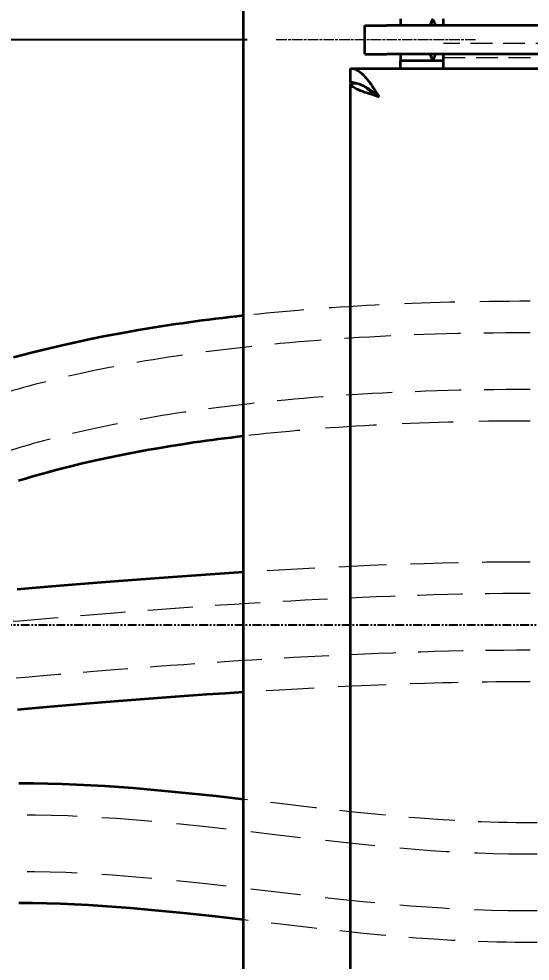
# Model space of a CAD drawing. Header units: millimetres. Extents: x -116965 to 323937, y 291661 to 566926.
# Drawn here: x -25451.7 to -25380.1, y 326453.5 to 326585.4 of the extents above; entities that cross this region are included whole.
import ezdxf

# ---------------------------------------------------------------- set-up
doc = ezdxf.new("R2010")
doc.units = ezdxf.units.MM
doc.header["$PDMODE"] = 35
for name, pattern in [('CHAIN', [0.3543, 0.2362, -0.0295, 0.0591, -0.0295]), ('DASHED', [0.75, 0.5, -0.25]), ('PHANTOM', [2.5, 1.25, -0.25, 0.25, -0.25, 0.25, -0.25])]:
    doc.linetypes.add(name, pattern=pattern)
doc.layers.get('0').update_dxf_attribs({"lineweight": 18})
for name, color, linetype, lineweight in [('Centerline(Schneider)', 7, 'Continuous', 18), ('Dimensions(Schneider)', 7, 'Continuous', 18), ('Hidden Edges(Schneider)', 7, 'DASHED', 18), ('Visible Edges(Schneider)', 7, 'Continuous', 35)]:
    doc.layers.add(name, color=color, linetype=linetype, lineweight=lineweight)
doc.layers.add('DEFAULT_3', color=7, linetype='PHANTOM')
doc.styles.add('schneder_1', font='micross.ttf')
doc.dimstyles.new('estilo_Schneider', dxfattribs={"dimscale": 4, "dimtxt": 3, "dimasz": 3, "dimexe": 2, "dimexo": 1, "dimgap": 0.3, "dimtad": 1, "dimtoh": 1, "dimrnd": 1e-08, "dimzin": 12, "dimtxsty": 'schneder_1', "dimblk": 'Filled-1', "dimcen": 0.09, "dimdle": 10, "dimclrd": 7, "dimclre": 7, "dimclrt": 7, "dimadec": 1, "dimazin": 3, "dimtfac": 0.5, "dimtdec": 3, "dimtmove": 0, "dimatfit": 3, "dimldrblk": 'Filled-1', "dimfxl": 1, "dimtolj": 1, "dimlwd": 25, "dimlwe": 25, "dimarcsym": 0})

# ---------------------------------------------------------------- blocks, each defined once
blk = doc.blocks.new('Filled-1')
at = {"color": 0}
for p, q in [((0, 0), (-1, 0.167)), ((-1, 0.167), (-1, -0.167)), ((-1, 0), (0, 0)), ((-1, -0.167), (0, 0))]:
    blk.add_line(p, q, dxfattribs=at)
at = {"color": 0, "flags": 128}
blk.add_lwpolyline([(-1, -0.167), (0, 0), (-1, 0.167), (-1, -0.167)], dxfattribs=at)
at = {"color": 0}
blk.add_solid([(-1, -0.167), (0, 0), (-1, 0.167), (-1, -0.167)], dxfattribs=at)
blk = doc.blocks.new('*D2011')
at = {"layer": 'Defpoints', "color": 0, "linetype": 'Continuous', "lineweight": -3, "transparency": 16777216}
for p in [(-25415.74, 326582.46), (-25653.43, 326382.46), (-25415.74, 326382.46)]:
    blk.add_point(p, dxfattribs=at)
at = {"layer": 'Dimensions(Schneider)', "color": 7, "linetype": 'Continuous', "lineweight": 25, "transparency": 16777216}
for p, q in [((-25419.74, 326582.46), (-25661.43, 326582.46)), ((-25653.43, 326570.46), (-25653.43, 326394.46)), ((-25419.74, 326382.46), (-25661.43, 326382.46))]:
    blk.add_line(p, q, dxfattribs=at)
at = {"layer": 'Dimensions(Schneider)', "color": 7, "linetype": 'Continuous', "lineweight": 25, "transparency": 16777216, "xscale": 12, "yscale": 12, "zscale": 12}
for p, rotation in [((-25653.43, 326582.46), 90), ((-25653.43, 326382.46), 270)]:
    blk.add_blockref('Filled-1', p, dxfattribs=dict(at, rotation=rotation))
at = {"layer": 'Dimensions(Schneider)', "color": 7, "linetype": 'Continuous', "lineweight": 25, "transparency": 16777216, "insert": (-25662.49, 326482.46), "char_height": 12, "attachment_point": 5, "rotation": 90, "style": 'schneder_1'}
blk.add_mtext('\\A1;200{ (4M)}', dxfattribs=at)

msp = doc.modelspace()

# ---------------------------------------------------------------- linework, layer by layer
at = {"layer": 'Centerline(Schneider)', "linetype": 'CHAIN', "ltscale": 6.222661}
msp.add_line((-25387.737237, 326582.464712), (-25415.737237, 326582.464712), dxfattribs=at)
at = {"layer": 'DEFAULT_3', "color": 3, "linetype": 'PHANTOM'}
msp.add_line((-24605.227101, 326500.485785), (-25775.997838, 326500.485785), dxfattribs=at)
at = {"layer": 'Hidden Edges(Schneider)', "ltscale": 6.091982}
for p, q in [((-25376.237237, 326581.964712), (-25392.237237, 326581.964712)), ((-25392.237237, 326579.964712), (-25376.237237, 326579.964712))]:
    msp.add_line(p, q, dxfattribs=at)
at = {"layer": 'Hidden Edges(Schneider)', "ltscale": 0.190278}
msp.add_line((-25392.237237, 326580.464712), (-25392.237237, 326579.964712), dxfattribs=at)
at = {"layer": 'Hidden Edges(Schneider)', "ltscale": 4.759339}
for p, q in [((-25368.3937, 326472.846712), (-25380.8937, 326472.846712)), ((-25368.3937, 326468.433462), (-25380.8937, 326468.433462)), ((-25368.3937, 326460.495962), (-25380.8937, 326460.495962)), ((-25368.3937, 326456.082712), (-25380.8937, 326456.082712))]:
    msp.add_line(p, q, dxfattribs=at)
at = {"layer": 'Hidden Edges(Schneider)', "ltscale": 14.102025, "flags": 128}
msp.add_lwpolyline([(-25380.080777, 326545.846709), (-25381.537153, 326545.844458), (-25382.979947, 326545.837782), (-25384.409219, 326545.826681), (-25385.825025, 326545.811232), (-25387.227422, 326545.79151), (-25388.616449, 326545.767554), (-25389.9922, 326545.739439), (-25391.354715, 326545.707205), (-25392.704049, 326545.670889), (-25394.040262, 326545.630606), (-25395.363427, 326545.586317), (-25396.673585, 326545.538176), (-25397.970811, 326545.486181), (-25399.255143, 326545.430411), (-25400.526658, 326545.370939), (-25401.785413, 326545.307768), (-25403.031446, 326545.240973), (-25404.264852, 326545.17063), (-25405.485669, 326545.096777), (-25406.693937, 326545.019491), (-25407.889749, 326544.938811), (-25409.073144, 326544.854773), (-25410.24418, 326544.767493), (-25411.402932, 326544.676932), (-25412.54944, 326544.583243), (-25413.683759, 326544.486426), (-25414.805967, 326544.386557), (-25415.91612, 326544.283674), (-25417.014257, 326544.177855), (-25418.100454, 326544.069136), (-25419.174749, 326543.957594), (-25420.237237, 326543.84323)], dxfattribs=at)
at = {"layer": 'Hidden Edges(Schneider)', "ltscale": 13.024197, "flags": 128}
msp.add_lwpolyline([(-25380.080777, 326541.433447), (-25381.8145, 326541.430243), (-25383.528444, 326541.420668), (-25385.222741, 326541.404837), (-25386.89747, 326541.382826), (-25388.552743, 326541.35475), (-25390.188657, 326541.320685), (-25391.805307, 326541.280783), (-25393.402826, 326541.235083), (-25394.981271, 326541.183699), (-25396.540776, 326541.126784), (-25398.081437, 326541.064375), (-25399.60333, 326540.996588), (-25401.106588, 326540.923498), (-25402.591306, 326540.845259), (-25404.05758, 326540.761946), (-25405.505506, 326540.673636), (-25406.935197, 326540.580443), (-25408.34675, 326540.482481), (-25409.740278, 326540.37979), (-25411.115857, 326540.272558), (-25412.473603, 326540.160826), (-25413.813611, 326540.044707), (-25415.135995, 326539.924277), (-25416.44085, 326539.79965), (-25417.728273, 326539.670943), (-25418.998357, 326539.538229), (-25420.251237, 326539.401625), (-25421.48697, 326539.261206), (-25422.705709, 326539.117087), (-25423.907491, 326538.969382), (-25425.092469, 326538.818167), (-25426.26072, 326538.663557), (-25427.412359, 326538.505591), (-25428.547479, 326538.344458), (-25429.666177, 326538.180197), (-25430.768567, 326538.012923), (-25431.854726, 326537.842711), (-25432.924787, 326537.669714), (-25433.978826, 326537.493971), (-25435.016958, 326537.315634), (-25436.039268, 326537.134741), (-25437.045871, 326536.951445), (-25438.036863, 326536.765822), (-25439.012347, 326536.577986), (-25439.972421, 326536.387976), (-25440.917178, 326536.195944), (-25441.846734, 326536.002005), (-25442.761174, 326535.806196), (-25443.660613, 326535.608633), (-25444.545146, 326535.409468), (-25445.414869, 326535.208739), (-25446.269885, 326535.00656), (-25447.110292, 326534.803046), (-25447.936193, 326534.598311), (-25448.747684, 326534.392355), (-25449.54487, 326534.185408), (-25450.327846, 326533.977469), (-25451.096717, 326533.76869), (-25451.851579, 326533.559149), (-25452.592536, 326533.348921), (-25453.319684, 326533.138159), (-25454.033128, 326532.926901), (-25455.419275, 326532.503432), (-25456.751786, 326532.079275), (-25458.031446, 326531.655195), (-25459.259044, 326531.231993), (-25460.435392, 326530.810469), (-25461.561252, 326530.391386), (-25462.637445, 326529.975546), (-25463.664733, 326529.56375), (-25464.643918, 326529.156721), (-25465.575782, 326528.755339), (-25466.461107, 326528.360327), (-25467.300674, 326527.972487), (-25468.095275, 326527.592657), (-25468.845683, 326527.221564), (-25469.55269, 326526.860007), (-25470.217057, 326526.508826), (-25470.839578, 326526.168783), (-25471.421014, 326525.840681), (-25471.962167, 326525.525358), (-25472.46379, 326525.22354), (-25472.926666, 326524.936064), (-25473.351575, 326524.663733), (-25473.739282, 326524.407347), (-25474.090558, 326524.167746), (-25474.406196, 326523.94573), (-25474.686948, 326523.742026), (-25474.933597, 326523.557547), (-25475.146915, 326523.393095), (-25475.327674, 326523.249434), (-25475.484964, 326523.11981), (-25475.616609, 326523.007811), (-25475.667945, 326522.963293), (-25475.707027, 326522.929075), (-25475.731899, 326522.907065), (-25475.740625, 326522.899321)], dxfattribs=at)
at = {"layer": 'Hidden Edges(Schneider)', "ltscale": 12.91083, "flags": 128}
msp.add_lwpolyline([(-25380.080777, 326533.495978), (-25381.784955, 326533.492811), (-25383.469163, 326533.483389), (-25385.133477, 326533.467825), (-25386.778013, 326533.446196), (-25388.402845, 326533.418654), (-25390.008107, 326533.385237), (-25391.593896, 326533.346098), (-25393.160287, 326533.301275), (-25394.707414, 326533.250921), (-25396.235334, 326533.195151), (-25397.744199, 326533.134039), (-25399.234067, 326533.067663), (-25400.705072, 326532.996176), (-25402.15727, 326532.919653), (-25403.590814, 326532.838171), (-25405.00578, 326532.751883), (-25406.402265, 326532.660864), (-25407.780362, 326532.565192), (-25409.140187, 326532.465018), (-25410.481855, 326532.360419), (-25411.805421, 326532.251509), (-25413.111039, 326532.138327), (-25414.398767, 326532.021063), (-25415.668737, 326531.899794), (-25416.921026, 326531.774595), (-25418.155748, 326531.645582), (-25419.372998, 326531.512869), (-25420.572873, 326531.376532), (-25421.755487, 326531.236685), (-25422.920934, 326531.093443), (-25424.069329, 326530.946882), (-25425.20075, 326530.797117), (-25426.31529, 326530.644301), (-25427.413083, 326530.488432), (-25428.494226, 326530.329703), (-25429.558793, 326530.16815), (-25430.6069, 326530.003927), (-25431.638662, 326529.837111), (-25432.654172, 326529.667814), (-25433.653508, 326529.496115), (-25434.636804, 326529.322127), (-25435.604144, 326529.146002), (-25436.555635, 326528.967741), (-25437.49137, 326528.787535), (-25438.411466, 326528.605459), (-25439.316016, 326528.421629), (-25440.205117, 326528.23612), (-25441.078874, 326528.04901), (-25441.9374, 326527.860449), (-25442.780782, 326527.670553), (-25443.609124, 326527.479361), (-25444.422532, 326527.287062), (-25445.221111, 326527.093657), (-25446.004955, 326526.899298), (-25446.774179, 326526.704138), (-25447.528869, 326526.508177), (-25448.26913, 326526.311606), (-25448.995076, 326526.114462), (-25449.706804, 326525.916899), (-25450.404416, 326525.718992), (-25451.08801, 326525.520819), (-25451.75769, 326525.322569), (-25453.055717, 326524.925993), (-25454.299346, 326524.530104), (-25455.48937, 326524.135741), (-25456.626636, 326523.743704), (-25457.711955, 326523.354796), (-25458.746148, 326522.969855), (-25459.730064, 326522.589682), (-25460.664512, 326522.215079), (-25461.550332, 326521.846922), (-25462.388355, 326521.485937), (-25463.179408, 326521.133002), (-25463.924333, 326520.788916), (-25464.623958, 326520.454443), (-25465.279113, 326520.130461), (-25465.890647, 326519.81777), (-25466.459399, 326519.517134), (-25466.9862, 326519.229391), (-25467.471887, 326518.955343), (-25467.91731, 326518.695753), (-25468.323299, 326518.451498), (-25468.690702, 326518.223341), (-25469.020368, 326518.012083), (-25469.313136, 326517.818487), (-25469.569837, 326517.643431), (-25469.788381, 326517.490309), (-25469.965526, 326517.363661), (-25470.105335, 326517.261389), (-25470.212022, 326517.181128), (-25470.289832, 326517.120627), (-25470.342981, 326517.077597), (-25470.375711, 326517.049673), (-25470.392247, 326517.034605), (-25470.396825, 326517.030104)], dxfattribs=at)
at = {"layer": 'Hidden Edges(Schneider)', "ltscale": 14.362679, "flags": 128}
msp.add_lwpolyline([(-25380.080777, 326529.082716), (-25381.566411, 326529.080275), (-25383.0365, 326529.073065), (-25384.491063, 326529.061125), (-25385.930215, 326529.044493), (-25387.353994, 326529.023283), (-25388.762475, 326528.997572), (-25390.155736, 326528.967398), (-25391.533834, 326528.932875), (-25392.896825, 326528.894003), (-25394.244806, 326528.850897), (-25395.577832, 326528.803633), (-25396.895982, 326528.752287), (-25398.199292, 326528.696898), (-25399.487859, 326528.637541), (-25400.761739, 326528.574293), (-25402.021009, 326528.507231), (-25403.265725, 326528.43643), (-25404.495965, 326528.361929), (-25405.711786, 326528.283842), (-25406.913282, 326528.202208), (-25408.100492, 326528.11714), (-25409.273492, 326528.028639), (-25410.432359, 326527.936819), (-25411.577169, 326527.841757), (-25412.707959, 326527.743529), (-25413.824826, 326527.642172), (-25414.927827, 326527.537764), (-25416.017019, 326527.43038), (-25417.092496, 326527.320097), (-25418.154317, 326527.206991), (-25419.202539, 326527.091139), (-25420.237237, 326526.972578)], dxfattribs=at)
at = {"layer": 'Hidden Edges(Schneider)', "ltscale": 13.415321, "flags": 128}
msp.add_lwpolyline([(-25380.080777, 326509.346731), (-25381.289331, 326509.344939), (-25382.504464, 326509.339674), (-25383.725797, 326509.330977), (-25384.953004, 326509.318922), (-25386.185704, 326509.303587), (-25387.423574, 326509.285048), (-25388.66625, 326509.26338), (-25389.913369, 326509.238661), (-25392.419568, 326509.180334), (-25394.939309, 326509.110678), (-25397.469674, 326509.030226), (-25400.007726, 326508.939589), (-25402.550584, 326508.839262), (-25405.095311, 326508.729895), (-25407.63899, 326508.611983), (-25410.178624, 326508.486136), (-25412.711278, 326508.352888), (-25415.233918, 326508.212813), (-25417.74357, 326508.066443), (-25420.237237, 326507.914351)], dxfattribs=at)
at = {"layer": 'Hidden Edges(Schneider)', "ltscale": 12.618977, "flags": 128}
msp.add_lwpolyline([(-25380.080777, 326504.93347), (-25381.977903, 326504.929083), (-25383.892003, 326504.916113), (-25385.821573, 326504.894827), (-25387.76518, 326504.865492), (-25389.721357, 326504.828451), (-25391.688653, 326504.783972), (-25393.665582, 326504.732283), (-25395.650655, 326504.673727), (-25397.642385, 326504.608534), (-25399.639302, 326504.537009), (-25401.63992, 326504.459456), (-25403.642751, 326504.376105), (-25405.646306, 326504.287222), (-25407.64908, 326504.193114), (-25409.649602, 326504.094084), (-25411.646329, 326503.990362), (-25413.637811, 326503.882254), (-25415.622503, 326503.770025), (-25417.598954, 326503.653944), (-25419.565622, 326503.534277), (-25421.521035, 326503.41133), (-25423.46367, 326503.285368), (-25425.391999, 326503.15666), (-25427.304555, 326503.025473), (-25429.19983, 326502.892111), (-25431.076299, 326502.756804), (-25432.932454, 326502.619856), (-25434.76679, 326502.481573), (-25436.577789, 326502.342146), (-25438.363963, 326502.201956), (-25440.123788, 326502.061194), (-25441.855756, 326501.920126), (-25443.558351, 326501.779097), (-25445.230066, 326501.638373), (-25446.869394, 326501.498183), (-25448.474809, 326501.358793), (-25450.044805, 326501.220549), (-25451.577874, 326501.083678), (-25453.072501, 326500.948447), (-25454.527179, 326500.815123), (-25455.940372, 326500.68405), (-25457.310592, 326500.555418), (-25458.636314, 326500.429533), (-25459.916011, 326500.3067), (-25461.148196, 326500.187186), (-25462.331334, 326500.071219), (-25463.463918, 326499.959105), (-25464.544421, 326499.851111), (-25465.571347, 326499.747504), (-25466.54317, 326499.648588), (-25467.458383, 326499.554632), (-25468.31545, 326499.465903), (-25469.112884, 326499.382666), (-25469.849149, 326499.305189), (-25470.522729, 326499.23374), (-25471.132118, 326499.168661), (-25471.675798, 326499.110144), (-25472.152253, 326499.058493), (-25472.559959, 326499.014014), (-25472.897416, 326498.976935), (-25473.163615, 326498.947523), (-25473.356792, 326498.926008), (-25473.474513, 326498.912848), (-25473.514291, 326498.908385)], dxfattribs=at)
at = {"layer": 'Hidden Edges(Schneider)', "ltscale": 12.546895, "flags": 128}
msp.add_lwpolyline([(-25380.080777, 326496.995962), (-25381.94153, 326496.991652), (-25383.821031, 326496.978911), (-25385.717698, 326496.957968), (-25387.629968, 326496.929167), (-25389.556276, 326496.89266), (-25391.495019, 326496.84883), (-25393.444635, 326496.797865), (-25395.403596, 326496.740072), (-25397.37034, 326496.675719), (-25399.343301, 326496.605032), (-25401.320935, 326496.528357), (-25403.301717, 326496.445921), (-25405.284063, 326496.357992), (-25407.266446, 326496.264876), (-25409.247342, 326496.1668), (-25411.225187, 326496.06407), (-25413.198472, 326495.956915), (-25415.165635, 326495.845679), (-25417.125131, 326495.730589), (-25419.075471, 326495.611952), (-25421.015073, 326495.489996), (-25422.94243, 326495.364989), (-25424.856015, 326495.237272), (-25426.754304, 326495.107077), (-25428.635732, 326494.974669), (-25430.498792, 326494.840353), (-25432.341977, 326494.704359), (-25434.163724, 326494.566992), (-25435.962516, 326494.428557), (-25437.736846, 326494.289244), (-25439.48517, 326494.149397), (-25441.205961, 326494.009283), (-25442.897702, 326493.869169), (-25444.55886, 326493.729285), (-25446.187917, 326493.589972), (-25447.783357, 326493.45146), (-25449.343635, 326493.314093), (-25450.867254, 326493.178023), (-25452.352668, 326493.043631), (-25453.798362, 326492.911146), (-25455.20281, 326492.780874), (-25456.564504, 326492.653044), (-25457.88191, 326492.527998), (-25459.153501, 326492.405928), (-25460.377771, 326492.287138), (-25461.553184, 326492.171934), (-25462.678224, 326492.060583), (-25463.751365, 326491.953314), (-25464.7711, 326491.85047), (-25465.735894, 326491.752241), (-25466.644231, 326491.65901), (-25467.494584, 326491.570967), (-25468.285447, 326491.488379), (-25469.015285, 326491.411589), (-25469.68258, 326491.340826), (-25470.285827, 326491.276396), (-25470.82348, 326491.218527), (-25471.294042, 326491.167563), (-25471.695977, 326491.123694), (-25472.02777, 326491.087225), (-25472.287351, 326491.058539), (-25472.473508, 326491.037825), (-25472.585641, 326491.025275), (-25472.623159, 326491.02104)], dxfattribs=at)
at = {"layer": 'Hidden Edges(Schneider)', "ltscale": 13.460325, "flags": 128}
msp.add_lwpolyline([(-25380.080777, 326492.582701), (-25381.271459, 326492.580908), (-25382.470647, 326492.575567), (-25383.677922, 326492.566717), (-25384.892827, 326492.554472), (-25386.114923, 326492.53887), (-25387.343789, 326492.520025), (-25388.578969, 326492.497977), (-25389.820043, 326492.4728), (-25391.066533, 326492.444533), (-25392.31804, 326492.413328), (-25393.574105, 326492.379187), (-25394.834291, 326492.342184), (-25397.365285, 326492.259978), (-25399.907476, 326492.16728), (-25402.457391, 326492.064589), (-25405.011579, 326491.952589), (-25407.566682, 326491.831778), (-25410.119287, 326491.702841), (-25412.666055, 326491.566351), (-25415.203553, 326491.422842), (-25417.728406, 326491.272963), (-25420.237237, 326491.117285)], dxfattribs=at)
at = {"layer": 'Hidden Edges(Schneider)', "ltscale": 12.981771, "flags": 128}
msp.add_lwpolyline([(-25380.893708, 326472.846716), (-25382.107793, 326472.851599), (-25383.321897, 326472.866095), (-25384.536115, 326472.889822), (-25385.750524, 326472.922514), (-25386.965257, 326472.963789), (-25388.18041, 326473.01338), (-25390.612413, 326473.136061), (-25393.047372, 326473.287962), (-25395.486127, 326473.466528), (-25397.929403, 326473.669089), (-25400.377923, 326473.892859), (-25402.832357, 326474.135092), (-25405.293428, 326474.393042), (-25407.761823, 326474.663885), (-25410.238229, 326474.944838), (-25415.217744, 326475.525511), (-25420.237237, 326476.11122)], dxfattribs=at)
at = {"layer": 'Hidden Edges(Schneider)', "ltscale": 13.985271, "flags": 128}
for points in [[(-25380.893708, 326468.433455), (-25383.086988, 326468.448866), (-25385.276891, 326468.493803), (-25387.463876, 326468.566397), (-25389.648458, 326468.66474), (-25391.831151, 326468.786925), (-25394.012452, 326468.93112), (-25396.192857, 326469.095343), (-25398.372842, 326469.277762), (-25400.552884, 326469.476355), (-25402.733384, 326469.689215), (-25404.914857, 326469.914397), (-25407.097741, 326470.149916), (-25411.469575, 326470.644301), (-25415.852472, 326471.156424), (-25420.249997, 326471.670187), (-25424.665738, 326472.169455), (-25426.881562, 326472.408598), (-25429.103242, 326472.637938), (-25431.331254, 326472.855452), (-25433.565999, 326473.059004), (-25435.807916, 326473.246535), (-25438.057462, 326473.415983), (-25440.315038, 326473.565214), (-25442.581054, 326473.692091), (-25444.855901, 326473.794478), (-25447.139951, 326473.870276), (-25449.433604, 326473.917311), (-25451.737233, 326473.933447)], [(-25380.893708, 326460.495947), (-25383.197328, 326460.512121), (-25385.490991, 326460.559157), (-25387.775041, 326460.634955), (-25390.049878, 326460.737341), (-25392.315904, 326460.864218), (-25394.57348, 326461.013449), (-25396.823026, 326461.182898), (-25399.064943, 326461.370428), (-25401.299688, 326461.573981), (-25403.5277, 326461.791495), (-25405.749379, 326462.020834), (-25407.965204, 326462.259978), (-25412.380944, 326462.759245), (-25416.77847, 326463.273009), (-25421.161367, 326463.785132), (-25425.533181, 326464.279478), (-25427.716066, 326464.515036), (-25429.897538, 326464.740217), (-25432.078058, 326464.953078), (-25434.258081, 326465.151671), (-25436.438075, 326465.33409), (-25438.61849, 326465.498312), (-25440.799791, 326465.64247), (-25442.982484, 326465.764693), (-25445.167066, 326465.863035), (-25447.354051, 326465.935629), (-25449.543945, 326465.980566), (-25451.737233, 326465.995978)]]:
    msp.add_lwpolyline(points, dxfattribs=at)
at = {"layer": 'Hidden Edges(Schneider)', "ltscale": 12.953106, "flags": 128}
msp.add_lwpolyline([(-25380.893708, 326456.082724), (-25382.177259, 326456.087645), (-25383.456784, 326456.102141), (-25384.732286, 326456.125906), (-25386.003858, 326456.158522), (-25388.535348, 326456.248968), (-25391.051656, 326456.370581), (-25393.553201, 326456.52046), (-25396.040384, 326456.695708), (-25398.513662, 326456.8935), (-25400.973607, 326457.111014), (-25403.420736, 326457.345541), (-25405.855581, 326457.594298), (-25408.278676, 326457.854574), (-25410.690557, 326458.123663), (-25415.482923, 326458.677405), (-25420.237237, 326459.234846)], dxfattribs=at)
at = {"layer": 'Visible Edges(Schneider)'}
for p, q in [((-25420.237237, 326332.464712), (-25420.237237, 326682.464712)), ((-25403.237237, 326584.464712), (-25400.237237, 326584.464712)), ((-25403.237237, 326580.464712), (-25403.237237, 326584.464712)), ((-25351.237237, 326584.464712), (-25400.237237, 326584.464712)), ((-25403.237237, 326580.464712), (-25400.237237, 326580.464712)), ((-25351.237237, 326580.464712), (-25400.237237, 326580.464712)), ((-25392.237237, 326579.534712), (-25398.237237, 326579.534712)), ((-25398.237237, 326578.464712), (-25398.237237, 326579.534712)), ((-25392.237237, 326578.464712), (-25392.237237, 326579.534712)), ((-25405.237246, 326576.464709), (-25405.237246, 326578.464716)), ((-25405.237237, 326578.464712), (-24735.237237, 326578.464712)), ((-25404.428576, 326576.364712), (-25405.237237, 326576.364712)), ((-25405.237237, 326387.564712), (-25405.237237, 326576.364712))]:
    msp.add_line(p, q, dxfattribs=at)
at = {"layer": 'Visible Edges(Schneider)', "flags": 128}
for points in [[(-25398.239246, 326585.355241), (-25398.24094, 326585.32013), (-25398.242488, 326585.284799), (-25398.243895, 326585.249256), (-25398.245166, 326585.213507), (-25398.246306, 326585.177557), (-25398.247319, 326585.141414), (-25398.24821, 326585.105083), (-25398.248984, 326585.06857), (-25398.249646, 326585.031883), (-25398.250201, 326584.995026), (-25398.250653, 326584.958007), (-25398.251008, 326584.920831), (-25398.251269, 326584.883505), (-25398.251443, 326584.846035), (-25398.251534, 326584.808427), (-25398.251546, 326584.770687), (-25398.251485, 326584.732823), (-25398.251355, 326584.694839), (-25398.251161, 326584.656743), (-25398.250908, 326584.61854), (-25398.250601, 326584.580237), (-25398.250245, 326584.541839), (-25398.249843, 326584.503337), (-25398.2494, 326584.464713)], [(-25394.087108, 326584.464719), (-25394.074507, 326584.505266), (-25394.061704, 326584.545527), (-25394.048702, 326584.585502), (-25394.035504, 326584.625188), (-25394.022115, 326584.664583), (-25394.008538, 326584.703685), (-25393.994777, 326584.742493), (-25393.980836, 326584.781005), (-25393.966717, 326584.819217), (-25393.952426, 326584.857129), (-25393.937965, 326584.894739), (-25393.923338, 326584.932044), (-25393.90855, 326584.969043), (-25393.893603, 326585.005733), (-25393.878501, 326585.042113), (-25393.863248, 326585.078181), (-25393.847848, 326585.113934), (-25393.832304, 326585.149371), (-25393.816621, 326585.18449), (-25393.800801, 326585.219288), (-25393.784849, 326585.253765), (-25393.768767, 326585.287917), (-25393.752561, 326585.321743), (-25393.736233, 326585.355241)], [(-25393.736233, 326585.355241), (-25393.748671, 326585.31925), (-25393.761016, 326585.283188), (-25393.773268, 326585.247051), (-25393.785425, 326585.210836), (-25393.797485, 326585.17454), (-25393.809448, 326585.138158), (-25393.821311, 326585.101688), (-25393.833074, 326585.065125), (-25393.844734, 326585.028467), (-25393.856291, 326584.99171), (-25393.867742, 326584.95485), (-25393.879087, 326584.917884), (-25393.890324, 326584.880808), (-25393.901451, 326584.843619), (-25393.912468, 326584.806313), (-25393.923371, 326584.768887), (-25393.934161, 326584.731337), (-25393.944836, 326584.69366), (-25393.955394, 326584.655852), (-25393.965833, 326584.617909), (-25393.976153, 326584.579829), (-25393.986352, 326584.541608), (-25393.996428, 326584.503241), (-25394.00638, 326584.464727)], [(-25393.736233, 326585.355241), (-25393.717417, 326585.320099), (-25393.698952, 326585.28474), (-25393.680834, 326585.24917), (-25393.663061, 326585.213395), (-25393.64563, 326585.177423), (-25393.628537, 326585.14126), (-25393.61178, 326585.104912), (-25393.595355, 326585.068386), (-25393.57926, 326585.031689), (-25393.563492, 326584.994827), (-25393.548047, 326584.957807), (-25393.532922, 326584.920636), (-25393.518115, 326584.883319), (-25393.503623, 326584.845864), (-25393.489442, 326584.808278), (-25393.475569, 326584.770566), (-25393.462001, 326584.732735), (-25393.448736, 326584.694793), (-25393.43577, 326584.656745), (-25393.423097, 326584.618587), (-25393.410707, 326584.580301), (-25393.398595, 326584.541891), (-25393.386762, 326584.50336), (-25393.375204, 326584.464713)], [(-25398.249416, 326580.464707), (-25398.249891, 326580.424155), (-25398.250313, 326580.383888), (-25398.25068, 326580.343909), (-25398.250987, 326580.30422), (-25398.251231, 326580.264821), (-25398.251409, 326580.225716), (-25398.251517, 326580.186906), (-25398.251551, 326580.148393), (-25398.251508, 326580.110179), (-25398.251385, 326580.072266), (-25398.251178, 326580.034656), (-25398.250884, 326579.997352), (-25398.250498, 326579.960353), (-25398.250018, 326579.923664), (-25398.24944, 326579.887286), (-25398.24876, 326579.85122), (-25398.247975, 326579.815469), (-25398.247082, 326579.780034), (-25398.246076, 326579.744918), (-25398.244956, 326579.710122), (-25398.243715, 326579.675649), (-25398.242353, 326579.6415), (-25398.240864, 326579.607678), (-25398.239246, 326579.574183)], [(-25393.736233, 326579.574183), (-25393.753343, 326579.609303), (-25393.77025, 326579.644642), (-25393.786953, 326579.680193), (-25393.803448, 326579.715949), (-25393.819735, 326579.751906), (-25393.835812, 326579.788056), (-25393.851677, 326579.824393), (-25393.867327, 326579.860911), (-25393.882761, 326579.897602), (-25393.897977, 326579.934462), (-25393.912973, 326579.971484), (-25393.927747, 326580.008661), (-25393.942298, 326580.045986), (-25393.956623, 326580.083455), (-25393.970721, 326580.121059), (-25393.984589, 326580.158793), (-25393.998227, 326580.196651), (-25394.011631, 326580.234627), (-25394.0248, 326580.272713), (-25394.037732, 326580.310904), (-25394.050426, 326580.349193), (-25394.062881, 326580.38758), (-25394.075106, 326580.426086), (-25394.087102, 326580.464712)], [(-25393.736233, 326579.574183), (-25393.748671, 326579.610174), (-25393.761016, 326579.646237), (-25393.773268, 326579.682374), (-25393.785425, 326579.718588), (-25393.797485, 326579.754885), (-25393.809448, 326579.791267), (-25393.821311, 326579.827737), (-25393.833074, 326579.864299), (-25393.844734, 326579.900957), (-25393.856291, 326579.937715), (-25393.867742, 326579.974575), (-25393.879087, 326580.011541), (-25393.890324, 326580.048617), (-25393.901451, 326580.085806), (-25393.912468, 326580.123112), (-25393.923371, 326580.160538), (-25393.934161, 326580.198088), (-25393.944836, 326580.235765), (-25393.955394, 326580.273573), (-25393.965833, 326580.311515), (-25393.976153, 326580.349596), (-25393.986352, 326580.387817), (-25393.996428, 326580.426183), (-25394.00638, 326580.464698)], [(-25393.375181, 326580.464706), (-25393.387307, 326580.424158), (-25393.399688, 326580.383895), (-25393.412324, 326580.343919), (-25393.425215, 326580.304231), (-25393.43836, 326580.264835), (-25393.45176, 326580.225732), (-25393.465414, 326580.186923), (-25393.479322, 326580.148412), (-25393.493483, 326580.110199), (-25393.507898, 326580.072286), (-25393.522567, 326580.034676), (-25393.537488, 326579.997371), (-25393.552663, 326579.960373), (-25393.568091, 326579.923683), (-25393.583771, 326579.887304), (-25393.599704, 326579.851236), (-25393.615889, 326579.815484), (-25393.632326, 326579.780047), (-25393.649015, 326579.744929), (-25393.665956, 326579.710132), (-25393.683148, 326579.675656), (-25393.700592, 326579.641505), (-25393.718287, 326579.60768), (-25393.736233, 326579.574183)], [(-25405.237246, 326578.464716), (-25405.070276, 326578.456114), (-25404.90346, 326578.430403), (-25404.736605, 326578.387659), (-25404.569559, 326578.328017), (-25404.402704, 326578.251837), (-25404.235888, 326578.159426), (-25404.068918, 326578.051069), (-25403.902102, 326577.927397), (-25403.735743, 326577.789286), (-25403.569651, 326577.637232), (-25403.403635, 326577.471789), (-25403.237581, 326577.293509), (-25403.071261, 326577.102907), (-25402.90452, 326576.900519), (-25402.737589, 326576.687449), (-25402.570925, 326576.465204), (-25402.404375, 326576.23453), (-25402.237749, 326575.996187), (-25402.070856, 326575.750921), (-25401.903963, 326575.500067), (-25401.737337, 326575.245188), (-25401.570788, 326574.987124), (-25401.404123, 326574.726675), (-25401.23723, 326574.46472)], [(-25401.23723, 326574.46472), (-25401.404467, 326574.595965), (-25401.571436, 326574.726446), (-25401.738367, 326574.855765), (-25401.905375, 326574.983462), (-25402.072649, 326575.109137), (-25402.239542, 326575.231741), (-25402.405787, 326575.350588), (-25402.571573, 326575.465372), (-25402.737055, 326575.575732), (-25402.90246, 326575.681322), (-25403.067904, 326575.78184), (-25403.233576, 326575.876902), (-25403.399668, 326575.966204), (-25403.56637, 326576.049402), (-25403.733645, 326576.126078), (-25403.900728, 326576.195505), (-25404.06766, 326576.257437), (-25404.234629, 326576.311682), (-25404.401789, 326576.358031), (-25404.569063, 326576.396254), (-25404.736109, 326576.426104), (-25404.903002, 326576.447504), (-25405.070009, 326576.460398), (-25405.237246, 326576.464709)], [(-25401.23723, 326574.46472), (-25401.4993, 326574.544028), (-25401.760111, 326574.623278), (-25402.018786, 326574.702585), (-25402.274027, 326574.781855), (-25402.524195, 326574.860934), (-25402.768564, 326574.939917), (-25403.006373, 326575.018862), (-25403.236819, 326575.097903), (-25403.459139, 326575.177077), (-25403.672228, 326575.256365), (-25403.874445, 326575.335482), (-25404.065104, 326575.414465), (-25404.243632, 326575.493429), (-25404.409418, 326575.572432), (-25404.56193, 326575.651568), (-25404.700518, 326575.730875), (-25404.824076, 326575.810107), (-25404.932223, 326575.889281), (-25405.024538, 326575.968493), (-25405.100718, 326576.0478), (-25405.160265, 326576.127051), (-25405.202952, 326576.206244), (-25405.228663, 326576.285418), (-25405.237246, 326576.364706)], [(-25402.954149, 326575.713309), (-25402.908526, 326575.661352), (-25402.85985, 326575.609453), (-25402.808237, 326575.557593), (-25402.753763, 326575.505732), (-25402.696467, 326575.453852), (-25402.636461, 326575.401953), (-25402.573786, 326575.349978), (-25402.508517, 326575.297907), (-25402.440767, 326575.24576), (-25402.370844, 326575.193632), (-25402.298899, 326575.141581), (-25402.225046, 326575.089548), (-25402.149363, 326575.037535), (-25402.072001, 326574.985502), (-25401.993036, 326574.933451), (-25401.912546, 326574.881323), (-25401.830759, 326574.829157), (-25401.74798, 326574.777048), (-25401.664324, 326574.725016), (-25401.579905, 326574.672983), (-25401.494913, 326574.62097), (-25401.40935, 326574.568938), (-25401.323443, 326574.516867), (-25401.23723, 326574.46472)], [(-25420.237237, 326543.84323), (-25421.238652, 326543.731764), (-25422.229444, 326543.617857), (-25423.20963, 326543.501547), (-25424.179307, 326543.382948), (-25425.138475, 326543.262022), (-25426.087228, 326543.138884), (-25427.025586, 326543.013533), (-25427.953607, 326542.886084), (-25428.871347, 326542.756499), (-25429.778863, 326542.624892), (-25430.676175, 326542.491301), (-25431.563359, 326542.355726), (-25433.307534, 326542.07897), (-25435.011789, 326541.794966), (-25436.676484, 326541.504133), (-25438.30206, 326541.206816), (-25439.888889, 326540.903395), (-25441.437379, 326540.59429), (-25442.947923, 326540.279883), (-25444.42093, 326539.960516), (-25445.856782, 326539.636572), (-25447.25588, 326539.30847), (-25448.618613, 326538.976553), (-25449.945375, 326538.641241), (-25451.236564, 326538.30284), (-25452.492563, 326537.961806)], [(-25420.237237, 326526.972578), (-25421.143628, 326526.865233), (-25422.039472, 326526.755865), (-25422.924844, 326526.644591), (-25423.799764, 326526.53137), (-25424.664308, 326526.416281), (-25425.518514, 326526.299399), (-25426.362401, 326526.180723), (-25427.196065, 326526.06037), (-25428.019525, 326525.938338), (-25428.832837, 326525.814665), (-25430.429193, 326525.562742), (-25431.985532, 326525.304945), (-25433.502256, 326525.041655), (-25434.979707, 326524.773329), (-25436.418315, 326524.500311), (-25437.818443, 326524.223059), (-25439.18048, 326523.941878), (-25440.504829, 326523.657225), (-25441.791869, 326523.36952), (-25443.041993, 326523.079108), (-25444.255601, 326522.786406), (-25445.433074, 326522.491797), (-25446.574804, 326522.195738), (-25447.68118, 326521.898535), (-25448.752614, 326521.600683), (-25449.789478, 326521.302489), (-25450.79219, 326521.004408), (-25451.761132, 326520.706824)], [(-25420.237237, 326507.914351), (-25422.91876, 326507.743719), (-25425.574189, 326507.567671), (-25428.199731, 326507.387007), (-25430.79157, 326507.202376), (-25433.345853, 326507.01454), (-25435.858718, 326506.824148), (-25438.326322, 326506.631964), (-25440.74483, 326506.438635), (-25443.110372, 326506.244887), (-25445.419112, 326506.051405), (-25446.550962, 326505.955008), (-25447.667171, 326505.858954), (-25448.767244, 326505.763319), (-25449.850703, 326505.668181), (-25450.917064, 326505.573652), (-25451.965839, 326505.479849)], [(-25420.237237, 326491.117285), (-25422.832566, 326490.9494), (-25425.402929, 326490.776556), (-25427.944528, 326490.599402), (-25430.45355, 326490.418623), (-25432.926217, 326490.234907), (-25435.358754, 326490.048903), (-25437.747327, 326489.861296), (-25440.088159, 326489.672735), (-25442.377464, 326489.483984), (-25444.611455, 326489.295653), (-25446.786348, 326489.108427), (-25447.850457, 326489.015425), (-25448.898374, 326488.922995), (-25449.92963, 326488.831175), (-25450.943738, 326488.740042), (-25451.940252, 326488.649672)], [(-25420.237237, 326476.11122), (-25424.0617, 326476.542891), (-25427.914277, 326476.953238), (-25429.851781, 326477.146986), (-25431.797143, 326477.331274), (-25433.750592, 326477.504767), (-25435.712415, 326477.666052), (-25437.682887, 326477.813719), (-25439.662267, 326477.946432), (-25441.650764, 326478.062704), (-25443.648578, 326478.161085), (-25445.655938, 326478.240126), (-25447.673026, 326478.298376), (-25449.700061, 326478.334387), (-25451.737233, 326478.346709)], [(-25420.237237, 326459.234846), (-25424.228212, 326459.693602), (-25428.198014, 326460.128096), (-25430.175859, 326460.332602), (-25432.149488, 326460.526694), (-25434.119264, 326460.708884), (-25436.085559, 326460.877798), (-25438.048717, 326461.031988), (-25440.009109, 326461.169966), (-25441.967136, 326461.290472), (-25443.923246, 326461.392058), (-25445.877868, 326461.473463), (-25447.831451, 326461.53324), (-25449.784433, 326461.570128), (-25451.737233, 326461.582716)]]:
    msp.add_lwpolyline(points, dxfattribs=at)
at = {"layer": 'Visible Edges(Schneider)'}
for centre, start, end in [((-25341.042071, 326582.464712), 177.06740935, 177.10694902), ((-25449.432404, 326582.464712), 2.00130138, 2.93259065), ((-25341.042071, 326582.464712), 182.89305098, 182.93259065), ((-25449.432404, 326582.464712), 357.06740935, 357.99869862)]:
    msp.add_arc(centre, 57.270167, start, end, dxfattribs=at)

# ---------------------------------------------------------------- dimensions: what is measured, and where the dimension line sits
at = {"layer": 'Dimensions(Schneider)', "color": 7, "linetype": 'Continuous', "lineweight": 25}
dim = msp.add_linear_dim(base=(-25653.426369, 326382.464712), p1=(-25415.737237, 326582.464712), p2=(-25415.737237, 326382.464712), angle=90, text='<>{ (4M)}', dimstyle='estilo_Schneider', override={"dimtoh": 0, "dimdec": 2, "dimtp": 0, "dimtm": 0, "dimtdec": 3, "dimtofl": 0, "dimatfit": 1}, dxfattribs=at)
dim.commit()
dim.dimension.update_dxf_attribs({"geometry": '*D2011', "text_midpoint": (-25653.426369, 326482.464712), "dimtype": 160})

doc.saveas('drawing.dxf')
